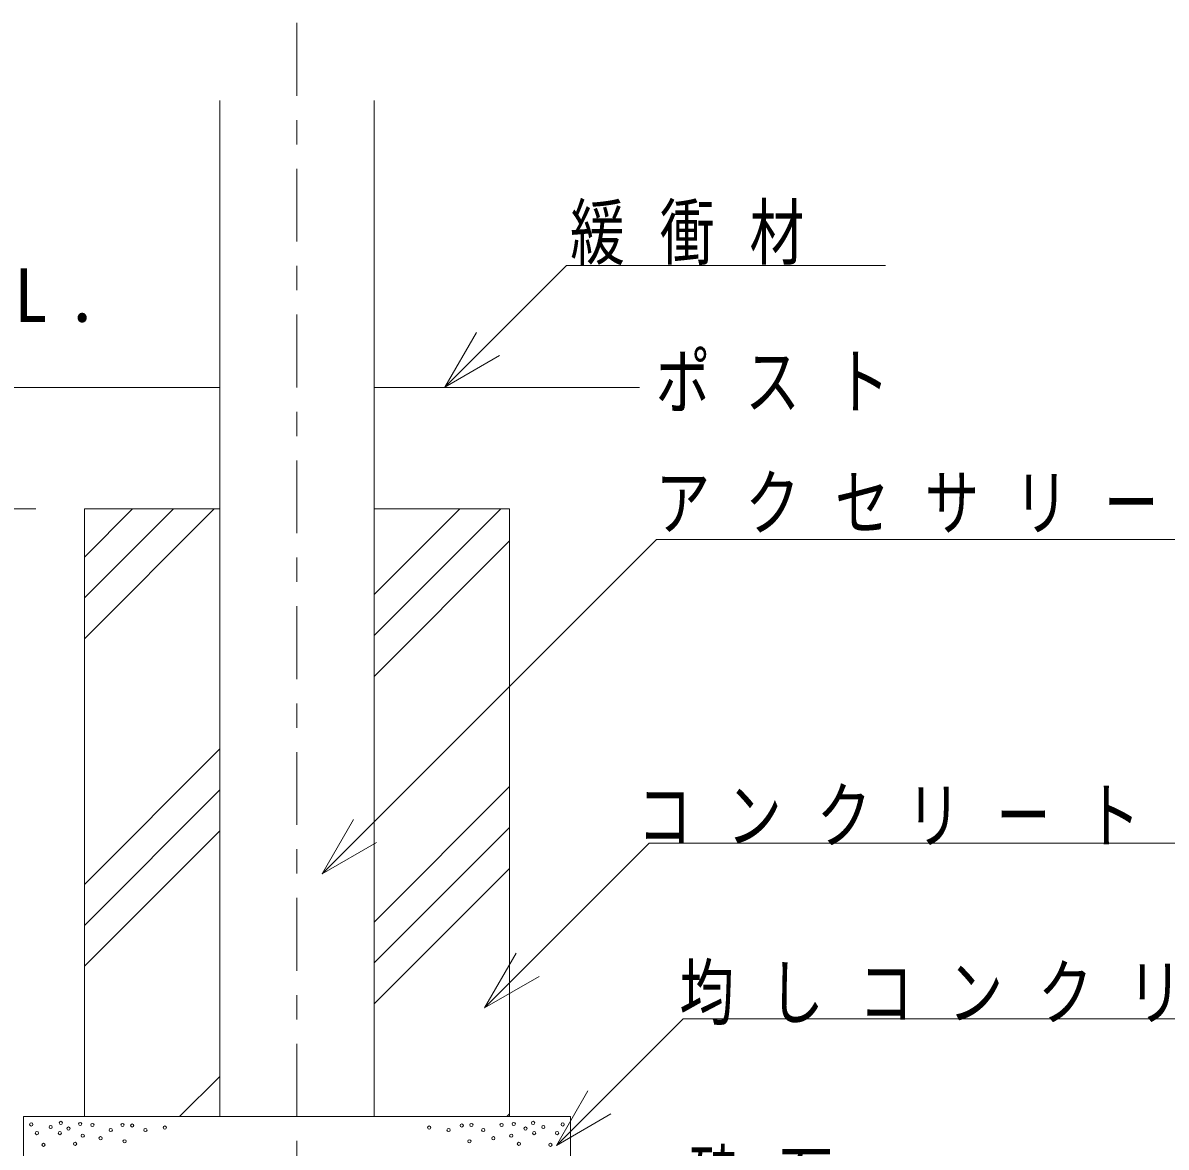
# Model space of a CAD drawing. Units: millimetres on the paper. Extents: x 0 to 420, y -594 to 297.
# Drawn here: x 325.3 to 372.35, y -449.98 to -403.72 of the extents above; entities that cross this region are included whole.
import ezdxf

# ---------------------------------------------------------------- set-up
doc = ezdxf.new("R2010")
doc.units = ezdxf.units.MM
doc.linetypes.add('USER2', pattern=[6, 3, -1, 1, -1])
for name, color, linetype, lineweight in [('0_2', 7, 'Continuous', 13), ('2D_DIMENSION', 7, 'Continuous', 13), ('3D_GLINE', 7, 'Continuous', 13), ('FOOTING_C', 7, 'USER2', 13), ('HAT', 7, 'Continuous', 13), ('TEXT', 7, 'Continuous', 13)]:
    doc.layers.add(name, color=color, linetype=linetype, lineweight=lineweight)
doc.styles.add('ＭＳ ゴシック', font='')
doc.styles.get('ＭＳ ゴシック').set_extended_font_data('MS Gothic')

msp = doc.modelspace()

# ---------------------------------------------------------------- linework, layer by layer
at = {"layer": '0_2'}
for p, q in [((333.406, -406.915), (333.406, -448.721)), ((339.756, -406.915), (339.756, -448.721)), ((327.831, -423.721), (333.406, -423.721)), ((327.831, -423.721), (327.831, -448.721)), ((339.756, -423.721), (345.331, -423.721)), ((339.756, -423.721), (345.331, -423.721)), ((345.331, -423.721), (345.331, -448.721)), ((325.331, -448.721), (325.331, -458.721)), ((325.331, -448.721), (347.831, -448.721)), ((347.831, -448.721), (347.831, -458.721))]:
    msp.add_line(p, q, dxfattribs=at)
at = {"layer": '2D_DIMENSION'}
msp.add_line((325.831, -423.721), (302.673, -423.721), dxfattribs=at)
at = {"layer": '3D_GLINE'}
for p, q in [((322.445, -418.721), (333.406, -418.721)), ((339.756, -418.721), (350.672, -418.721))]:
    msp.add_line(p, q, dxfattribs=at)
at = {"layer": 'FOOTING_C'}
msp.add_line((336.581, -403.721), (336.581, -461.221), dxfattribs=at)
at = {"layer": 'HAT'}
for p, q in [((327.831, -425.699), (329.809, -423.721)), ((327.831, -427.383), (331.493, -423.721)), ((327.831, -429.066), (333.177, -423.721)), ((339.756, -427.244), (343.28, -423.721)), ((339.756, -428.928), (344.963, -423.721)), ((339.756, -430.612), (345.331, -425.037)), ((327.831, -439.169), (333.406, -433.594)), ((339.756, -440.715), (345.331, -435.14)), ((327.831, -440.853), (333.406, -435.278)), ((327.831, -442.537), (333.406, -436.962)), ((339.756, -442.398), (345.331, -436.823)), ((339.756, -444.082), (345.331, -438.507)), ((331.75, -448.721), (333.406, -447.065)), ((345.22, -448.721), (345.331, -448.61))]:
    msp.add_line(p, q, dxfattribs=at)
for centre in [(325.647, -449.043), (326.444, -449.148), (326.864, -448.98), (327.178, -449.211), (327.66, -449.022), (328.164, -449.064), (328.919, -449.273), (329.401, -449.064), (329.799, -449.085), (330.345, -449.273), (331.142, -449.169), (342.021, -449.169), (342.818, -449.273), (343.363, -449.085), (343.761, -449.064), (344.244, -449.273), (344.999, -449.064), (345.502, -449.022), (345.984, -449.211), (346.299, -448.98), (346.718, -449.148), (347.515, -449.043), (325.878, -449.399), (326.822, -449.399), (327.765, -449.504), (328.499, -449.609), (329.485, -449.735), (343.677, -449.735), (344.663, -449.609), (345.397, -449.504), (346.341, -449.399), (347.284, -449.399), (326.151, -449.881), (327.451, -449.839), (345.712, -449.839), (347.012, -449.881)]:
    msp.add_circle(centre, 0.0663, dxfattribs=at)
at = {"layer": 'TEXT'}
for p, q in [((344.439, -416.935), (347.676, -413.699)), ((347.676, -413.699), (360.803, -413.699)), ((342.671, -418.703), (343.966, -416.462)), ((342.671, -418.703), (344.439, -416.935)), ((344.913, -417.409), (342.671, -418.703)), ((339.385, -436.965), (351.382, -424.973)), ((351.382, -424.973), (374.045, -424.973)), ((337.617, -438.733), (338.911, -436.491)), ((337.617, -438.733), (339.385, -436.965)), ((339.859, -437.439), (337.617, -438.733)), ((346.07, -442.476), (351.08, -437.468)), ((351.08, -437.468), (373.036, -437.468)), ((344.302, -444.244), (345.597, -442.002)), ((344.302, -444.244), (346.07, -442.476)), ((346.544, -442.95), (344.302, -444.244)), ((349.026, -448.138), (352.472, -444.694)), ((352.472, -444.694), (381.889, -444.694)), ((347.258, -449.906), (348.553, -447.664)), ((347.258, -449.906), (349.026, -448.138)), ((349.5, -448.612), (347.258, -449.906))]:
    msp.add_line(p, q, dxfattribs=at)

# ---------------------------------------------------------------- texts
at = {"layer": 'TEXT', "char_height": 2.199, "attachment_point": 7, "style": 'ＭＳ ゴシック'}
for s, insert in [('\\T1.64;\\W0.75;緩衝材', (347.823, -413.687)), ('\\T1.48;\\W0.95;G.L.', (320.721, -416.058)), ('\\T1.64;\\W0.75;ポスト', (351.337, -419.696)), ('\\T1.64;\\W0.75;アクセサリー', (351.337, -424.696)), ('\\T1.64;\\W0.75;コンクリート', (350.589, -437.554)), ('\\T1.64;\\W0.75;均しコンクリート', (352.318, -444.953)), ('\\T1.64;\\W0.75;砕石', (352.718, -452.578))]:
    msp.add_mtext(s, dxfattribs=dict(at, insert=insert))

doc.saveas('drawing.dxf')
